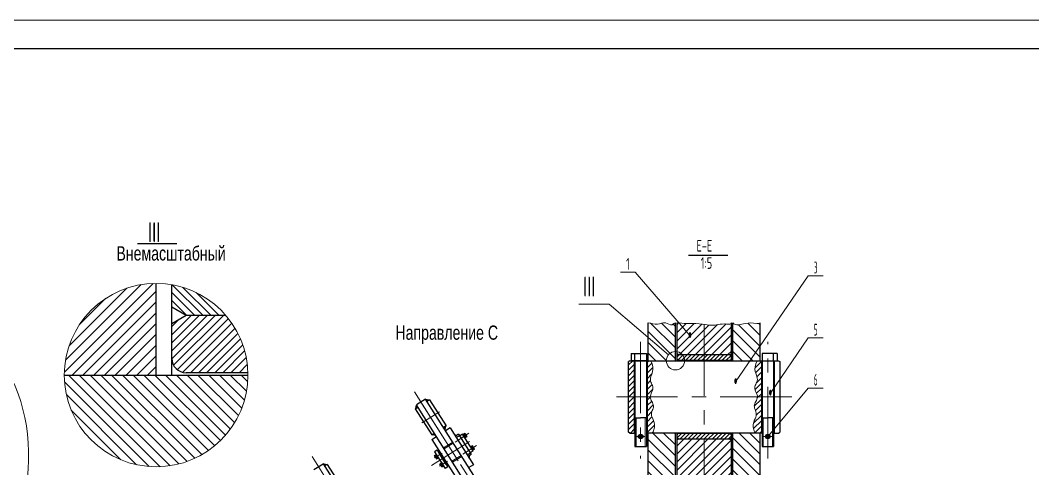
# Model space of a CAD drawing. Header units: millimetres. Extents: x 0 to 25200, y 0 to 17820.
# Drawn here: x 6157 to 16777, y 13111 to 17820 of the extents above; entities that cross this region are included whole.
import ezdxf
from ezdxf.enums import TextEntityAlignment as Align

# ---------------------------------------------------------------- set-up
doc = ezdxf.new("R2010")
doc.units = ezdxf.units.MM
doc.header["$LTSCALE"] = 600
doc.linetypes.add('F', pattern=[0.75, 0.5, -0.25])
doc.linetypes.add('G', pattern=[2, 1.25, -0.25, 0.25, -0.25])
doc.layers.get('0').update_dxf_attribs({"lineweight": 30})
for name, color, linetype, lineweight in [('01', 7, 'Continuous', 30), ('02', 1, 'Continuous', 13), ('02C', 3, 'Continuous', 13), ('04', 2, 'F', 13), ('05', 4, 'G', 13), ('08', 1, 'Continuous', 13), ('11', 3, 'Continuous', 13)]:
    doc.layers.add(name, color=color, linetype=linetype, lineweight=lineweight)
doc.styles.get("Standard").update_dxf_attribs({"font": 'isocp', "width": 0.707, "bigfont": 'intecad.shx'})
pattern_1 = [(45, (1530.2, 1328.002), (-28.28427, 28.28427), [])]

# ---------------------------------------------------------------- blocks, each defined once
blk = doc.blocks.new('*U26')
at = {"layer": '01'}
blk.add_lwpolyline([(415, 292), (25, 292)], dxfattribs=at)
at = {"layer": '02'}
blk.add_lwpolyline([(420, 297), (0, 297)], dxfattribs=at)

msp = doc.modelspace()

# ---------------------------------------------------------------- hatches: boundary and pattern name
for points in [[(10423.11, 13818.84), (10444.24, 13832.19), (10409.76, 13839.98)], [(10326.72, 13757.96), (10305.58, 13744.62), (10313.37, 13779.1)], [(10596.11, 13544.9), (10617.25, 13558.25), (10609.46, 13523.76)], [(10499.73, 13484.02), (10478.59, 13470.67), (10513.08, 13462.89)], [(10737.47, 13465.27), (10709.88, 13471.5), (10720.56, 13454.59)], [(10866.87, 13222.93), (10873.1, 13250.52), (10856.19, 13239.84)], [(9349.32, 13140.69), (9370.46, 13154.04), (9335.97, 13161.83)]]:
    msp.add_hatch(color=256).paths.add_polyline_path(points)
at = {"layer": '02'}
h = msp.add_hatch(dxfattribs=at)
h.set_pattern_fill('_USER', color=256, scale=80, angle=45, style=0, pattern_type=0)
h.set_pattern_definition([(45, (1138.254, 951.96), (-56.56854, 56.56854), [])])
h.paths.add_polyline_path([(7581.95, 15058.07, 0.41421356), (6619, 14095.12), (7581.95, 14095.12)])
h = msp.add_hatch(dxfattribs=at)
h.set_pattern_fill('_USER', color=256, scale=60, angle=135, style=0, pattern_type=0)
h.set_pattern_definition([(135, (1138.254, 951.96), (-42.4264, -42.4264), [])])
h.paths.add_polyline_path([(7746.95, 15043.82), (7746.95, 14806.72), (7896.95, 14720.12), (8314.51, 14720.12, 0.17481512)])
h = msp.add_hatch(dxfattribs=at)
h.set_pattern_fill('_USER', color=256, scale=60, angle=45, style=0, pattern_type=0)
h.set_pattern_definition([(45, (1138.254, 951.96), (-42.4264, 42.4264), [])])
h.paths.add_polyline_path([(8544.57, 14120.12, 0.1717515), (8314.51, 14720.12), (7896.95, 14720.12), (7746.95, 14633.52), (7746.95, 14270.12, 0.41421356), (7896.95, 14120.12)])
h = msp.add_hatch(dxfattribs=at)
h.set_pattern_fill('_USER', color=256, scale=80, angle=135, style=0, pattern_type=0)
h.set_pattern_definition([(135, (1530.2, 1328), (-56.56854, -56.56854), [])])
edge = h.paths.add_edge_path()
edge.add_spline(control_points=[(13917.63, 14643.11), (13914.34, 14631.44), (13839.76, 14644.87), (13772.69, 14642.28), (13656.64, 14609.44), (13632.63, 14645.12)], knot_values=[0, 0, 0, 0, 36.38351354, 156.93669296, 285.93167771, 285.93167771, 285.93167771, 285.93167771], degree=3, periodic=0)
edge.add_line((13632.63, 14645.12), (13632.63, 14245.57))
edge.add_line((13632.63, 14245.57), (13917.63, 14245.57))
edge.add_line((13917.63, 14245.57), (13917.63, 14643.11))
h.paths.add_polyline_path([(13917.63, 13485.57), (13632.63, 13485.57), (13632.63, 12555.57), (13917.63, 12555.57)])
h.paths.add_polyline_path([(13029.63, 13485.57), (12744.63, 13485.57), (12744.63, 12555.57), (13029.63, 12555.57)])
edge = h.paths.add_edge_path()
edge.add_spline(control_points=[(13029.63, 14643.11), (13015.89, 14643.11), (12986.62, 14601.81), (12920.03, 14666.42), (12837.59, 14609.71), (12777.56, 14643.11), (12744.63, 14643.11)], knot_values=[0, 0, 0, 0, 41.24223162, 113.32296235, 196.82557655, 295.59799904, 295.59799904, 295.59799904, 295.59799904], degree=3, periodic=0)
edge.add_line((12744.63, 14643.11), (12744.63, 14245.57))
edge.add_line((12744.63, 14245.57), (13029.63, 14245.57))
edge.add_line((13029.63, 14245.57), (13029.63, 14643.11))
h = msp.add_hatch(dxfattribs=at)
h.set_pattern_fill('_USER', color=256, scale=60, angle=45, style=0, pattern_type=0)
h.set_pattern_definition([(45, (1530.2, 1328), (-42.4264, 42.4264), [])])
edge = h.paths.add_edge_path()
edge.add_line((13616.13, 13414.41), (13601.13, 13423.07))
edge.add_line((13601.13, 13423.07), (13331.13, 13423.07))
edge.add_line((13331.13, 13423.07), (13331.13, 12296.58))
edge.add_spline(control_points=[(13331.13, 12296.58), (13374.1, 12304.83), (13455.25, 12360.37), (13551.33, 12268.82), (13600.96, 12307.91), (13616.13, 12307.91)], knot_values=[290.50983147, 290.50983147, 290.50983147, 290.50983147, 422.27675198, 540.45278966, 585.97950765, 585.97950765, 585.97950765, 585.97950765], degree=3, periodic=0)
edge.add_line((13616.13, 12307.91), (13616.13, 13414.41))
edge = h.paths.add_edge_path()
edge.add_line((13331.13, 13423.07), (13061.13, 13423.07))
edge.add_line((13061.13, 13423.07), (13046.13, 13414.41))
edge.add_line((13046.13, 13414.41), (13046.13, 12307.91))
edge.add_spline(control_points=[(13046.13, 12307.91), (13082.35, 12307.91), (13172.04, 12355.88), (13267.43, 12287.32), (13326.75, 12295.74), (13331.13, 12296.58)], knot_values=[0, 0, 0, 0, 108.65875806, 277.05809307, 290.50983147, 290.50983147, 290.50983147, 290.50983147], degree=3, periodic=0)
edge.add_line((13331.13, 12296.58), (13331.13, 13423.07))
edge = h.paths.add_edge_path()
edge.add_spline(control_points=[(13331.13, 14627.24), (13313.71, 14630.11), (13250.19, 14640.25), (13156.76, 14630.55), (13079.27, 14643.11), (13046.13, 14643.11)], knot_values=[0, 0, 0, 0, 51.37225804, 184.65421939, 284.08032497, 284.08032497, 284.08032497, 284.08032497], degree=3, periodic=0)
edge.add_line((13046.13, 14643.11), (13046.13, 14316.73))
edge.add_line((13046.13, 14316.73), (13061.13, 14308.07))
edge.add_line((13061.13, 14308.07), (13331.13, 14308.07))
edge.add_line((13331.13, 14308.07), (13331.13, 14627.24))
edge = h.paths.add_edge_path()
edge.add_spline(control_points=[(13616.13, 14643.11), (13616.13, 14626.64), (13507.63, 14640.65), (13437.6, 14608.99), (13358.14, 14622.78), (13331.13, 14627.24)], knot_values=[284.08032497, 284.08032497, 284.08032497, 284.08032497, 333.50962298, 493.64769158, 573.29225005, 573.29225005, 573.29225005, 573.29225005], degree=3, periodic=0)
edge.add_line((13331.13, 14627.24), (13331.13, 14308.07))
edge.add_line((13331.13, 14308.07), (13601.13, 14308.07))
edge.add_line((13601.13, 14308.07), (13616.13, 14316.73))
edge.add_line((13616.13, 14316.73), (13616.13, 14643.11))
h = msp.add_hatch(dxfattribs=at)
h.set_pattern_fill('_USER', color=256, scale=40, angle=45, style=0, pattern_type=0)
h.set_pattern_definition(pattern_1)
h.paths.add_polyline_path([(12596.88, 14245.57), (12565.51, 14245.57), (12552.38, 14245.57), (12537.38, 14236.91), (12537.38, 13865.57), (12596.88, 13865.57)])
h.paths.add_polyline_path([(12596.88, 13865.57), (12537.38, 13865.57), (12537.38, 13494.23), (12552.38, 13485.57), (12596.88, 13485.57)])
h.paths.add_polyline_path([(12784.72, 13925.1), (12789.24, 13937.12), (12792.33, 13949.1), (12793.29, 13961.01), (12791.65, 13972.86), (12787.96, 13984.75), (12783.02, 13996.78), (12777.62, 14009.08), (12772.57, 14021.76), (12768.66, 14034.94), (12766.7, 14048.74), (12767.48, 14063.26), (12771.41, 14078.68), (12777.35, 14095.37), (12783.78, 14113.74), (12789.17, 14134.22), (12791.98, 14157.22), (12790.7, 14183.16), (12783.8, 14212.47), (12769.74, 14245.57), (12731.88, 14245.57), (12731.88, 13865.57), (12765.71, 13865.57), (12766.63, 13877.03), (12769.73, 13889.01), (12774.25, 13901.03), (12779.48, 13913.07)])
h.paths.add_polyline_path([(12793.41, 13794.62), (12788.2, 13806.35), (12782.27, 13818.07), (12776.34, 13829.78), (12771.12, 13841.51), (12767.33, 13853.28), (12765.61, 13865.57), (12731.88, 13865.57), (12731.88, 13485.57), (12792.01, 13485.57), (12804.11, 13519.42), (12809.29, 13549.09), (12809.04, 13575.06), (12804.88, 13597.86), (12798.31, 13617.99), (12790.81, 13635.95), (12783.9, 13652.26), (12779.08, 13667.43), (12777.45, 13681.88), (12778.6, 13695.76), (12781.73, 13709.15), (12786.03, 13722.1), (12790.7, 13734.7), (12794.93, 13747), (12797.92, 13759.08), (12798.86, 13771.01), (12797.21, 13782.85)])
h = msp.add_hatch(dxfattribs=at)
h.set_pattern_fill('_USER', color=256, scale=30, angle=45, style=0, pattern_type=0)
h.set_pattern_definition([(45, (1530.2, 1328.002), (-21.213203, 21.213203), [])])
h.paths.add_polyline_path([(13601.13, 14248.07, 0.41421356), (13616.13, 14263.07), (13616.13, 14299.41), (13601.13, 14308.07), (13331.13, 14308.07), (13331.13, 14248.07)])
h.paths.add_polyline_path([(13331.13, 14248.07), (13331.13, 14308.07), (13061.13, 14308.07), (13046.13, 14299.41), (13046.13, 14263.07, 0.41421356), (13061.13, 14248.07)])
h.paths.add_polyline_path([(13331.13, 13423.07), (13331.13, 13483.07), (13061.13, 13483.07, 0.41421356), (13046.13, 13468.07), (13046.13, 13431.73), (13061.13, 13423.07)])
h.paths.add_polyline_path([(13331.13, 13483.07), (13331.13, 13423.07), (13601.13, 13423.07), (13616.13, 13431.73), (13616.13, 13468.07, 0.41421356), (13601.13, 13483.07)])
h = msp.add_hatch(dxfattribs=at)
h.set_pattern_fill('_USER', color=256, scale=40, angle=45, style=0, pattern_type=0)
h.set_pattern_definition(pattern_1)
h.paths.add_polyline_path([(13930.38, 14245.57), (13885.56, 14245.57), (13871.48, 14212.48), (13864.56, 14183.17), (13863.27, 14157.23), (13866.07, 14134.22), (13871.45, 14113.74), (13877.87, 14095.37), (13883.81, 14078.68), (13887.73, 14063.26), (13888.5, 14048.73), (13886.53, 14034.94), (13882.61, 14021.76), (13877.56, 14009.08), (13872.15, 13996.79), (13867.2, 13984.75), (13863.51, 13972.87), (13861.86, 13961.02), (13862.81, 13949.11), (13865.9, 13937.13), (13870.42, 13925.11), (13875.64, 13913.07), (13880.87, 13901.02), (13885.39, 13889), (13888.48, 13877.03), (13889.39, 13865.57), (13930.38, 13865.57)])
h.paths.add_polyline_path([(13930.38, 13865.57), (13889.49, 13865.57), (13887.77, 13853.28), (13883.97, 13841.5), (13878.75, 13829.77), (13872.81, 13818.07), (13866.88, 13806.36), (13861.65, 13794.63), (13857.85, 13782.86), (13856.19, 13771.02), (13857.13, 13759.09), (13860.11, 13747.01), (13864.34, 13734.7), (13869, 13722.1), (13873.29, 13709.15), (13876.41, 13695.76), (13877.56, 13681.87), (13875.93, 13667.42), (13871.09, 13652.26), (13864.17, 13635.95), (13856.67, 13617.99), (13850.08, 13597.87), (13845.91, 13575.07), (13845.65, 13549.1), (13850.82, 13519.43), (13862.9, 13485.57), (13930.38, 13485.57)])
h = msp.add_hatch(dxfattribs=at)
h.set_pattern_fill('_USER', color=256, scale=80, angle=135, style=0, pattern_type=0)
h.set_pattern_definition([(135, (1138.254, 951.96), (-56.56854, -56.56854), [])])
h.paths.add_polyline_path([(8544.9, 14095.12), (6619, 14095.12, 1)])
h = msp.add_hatch(dxfattribs=at)
h.set_pattern_fill('_USER', color=256, scale=5, angle=45, style=0, pattern_type=0)
h.set_pattern_definition([(45, (-127962.458, -49948.218), (-3.5355339, 3.5355339), [])])
h.paths.add_polyline_path([(12664.38, 13469.32), (12664.38, 13450.57), (12683.13, 13450.57, 0.41421356)])
h.paths.add_polyline_path([(12683.13, 13450.57), (12664.38, 13450.57), (12664.38, 13431.82, 0.41421356)])
h.paths.add_polyline_path([(12664.38, 13450.57), (12650.06, 13438.46, 0.2207639), (12664.38, 13431.82)])
h.paths.add_polyline_path([(12664.38, 13469.32, 0.41421356), (12645.63, 13450.57), (12664.38, 13450.57)])
h.paths.add_polyline_path([(12664.38, 13450.57), (12645.63, 13450.57, 0.17724205), (12650.06, 13438.46)])
h = msp.add_hatch(dxfattribs=at)
h.set_pattern_fill('_USER', color=256, scale=5, angle=45, style=0, pattern_type=0)
h.set_pattern_definition([(135, (154624.723, -49948.218), (3.5355339, 3.5355339), [])])
h.paths.add_polyline_path([(13997.88, 13469.32), (13997.88, 13450.57), (13979.13, 13450.57, -0.41421356)])
h.paths.add_polyline_path([(13979.13, 13450.57), (13997.88, 13450.57), (13997.88, 13431.82, -0.41421356)])
h.paths.add_polyline_path([(13997.88, 13450.57), (14012.2, 13438.46, -0.2207639), (13997.88, 13431.82)])
h.paths.add_polyline_path([(13997.88, 13469.32, -0.41421356), (14016.63, 13450.57), (13997.88, 13450.57)])
h.paths.add_polyline_path([(13997.88, 13450.57), (14016.63, 13450.57, -0.17724205), (14012.2, 13438.46)])

# ---------------------------------------------------------------- linework, layer by layer
for p, q in [((7386.83, 15476.72), (7798.05, 15476.72)), ((13167.91, 15354.11), (13579.14, 15354.11)), ((7581.95, 14095.12), (7581.95, 15058.07)), ((7746.95, 14095.12), (7746.95, 15043.82)), ((8314.51, 14720.12), (7896.95, 14720.12)), ((12744.63, 14245.57), (12744.63, 14643.11)), ((13029.63, 14245.57), (13029.63, 14643.11)), ((13046.13, 14245.57), (13046.13, 14643.11)), ((13616.13, 14245.57), (13616.13, 14643.11)), ((13632.63, 14245.57), (13632.63, 14645.12)), ((13917.63, 14245.57), (13917.63, 14643.11)), ((12552.38, 14245.57), (14109.88, 14245.57)), ((13601.13, 14308.07), (13061.13, 14308.07)), ((13601.13, 14248.07), (13061.13, 14248.07)), ((6619, 14095.12), (8544.9, 14095.12)), ((8544.57, 14120.12), (7896.95, 14120.12)), ((10408.15, 13842.51), (10311.77, 13781.64)), ((11569.44, 12003.72), (10408.15, 13842.51)), ((10444.24, 13832.19), (10409.76, 13839.98)), ((10450.16, 13835.93), (10423.11, 13818.84)), ((10450.16, 13835.93), (10623.17, 13561.98)), ((10299.66, 13740.88), (10326.72, 13757.96)), ((10299.66, 13740.88), (10472.67, 13466.94)), ((10305.58, 13744.62), (10313.37, 13779.1)), ((11391.89, 12071.36), (10311.77, 13781.64)), ((10623.17, 13561.98), (10596.11, 13544.9)), ((10617.25, 13558.25), (10609.46, 13523.76)), ((10666.36, 13540.41), (10618.17, 13509.98)), ((10666.36, 13540.41), (10910.39, 13154.02)), ((10472.67, 13466.94), (10499.73, 13484.02)), ((10473.59, 13418.67), (10521.78, 13449.1)), ((10473.59, 13418.67), (10717.61, 13032.27)), ((10478.59, 13470.67), (10513.08, 13462.89)), ((10709.88, 13471.5), (10737.47, 13465.27)), ((10752.69, 13474.89), (10720.56, 13454.59)), ((10762.83, 13458.82), (10730.7, 13438.53)), ((10752.69, 13474.89), (10888.32, 13260.13)), ((10797.1, 13475.73), (10764.97, 13455.44)), ((10908.16, 13299.87), (10797.1, 13475.73)), ((12552.38, 13485.57), (12604.38, 13485.57)), ((13937.88, 13485.57), (12724.38, 13485.57)), ((12744.63, 12555.57), (12744.63, 13485.57)), ((13029.63, 12555.57), (13029.63, 13485.57)), ((13046.13, 12307.91), (13046.13, 13485.57)), ((13601.13, 13483.07), (13061.13, 13483.07)), ((13601.13, 13423.07), (13061.13, 13423.07)), ((13616.13, 12307.91), (13616.13, 13485.57)), ((13632.63, 12555.57), (13632.63, 13485.57)), ((13917.63, 12555.57), (13917.63, 13485.57)), ((14057.88, 13485.57), (14109.88, 13485.57)), ((10529.39, 13307.84), (10502.33, 13290.75)), ((10502.33, 13290.75), (10614.46, 13113.2)), ((10529.39, 13307.84), (10641.52, 13130.28)), ((10555.02, 13289.73), (10547.41, 13284.92)), ((10547.41, 13284.92), (10628.57, 13156.41)), ((10878.17, 13276.19), (10846.04, 13255.9)), ((10908.16, 13299.87), (10876.04, 13279.58)), ((10888.32, 13260.13), (10856.19, 13239.84)), ((10866.87, 13222.93), (10873.1, 13250.52)), ((9237.98, 13103.49), (9334.37, 13164.36)), ((9334.37, 13164.36), (9998.42, 12112.9)), ((9370.46, 13154.04), (9335.97, 13161.83)), ((9376.38, 13157.78), (9349.32, 13140.69)), ((9376.38, 13157.78), (9549.38, 12883.83)), ((10641.52, 13130.28), (10614.46, 13113.2)), ((10636.18, 13161.21), (10628.57, 13156.41)), ((10910.39, 13154.02), (10862.19, 13123.58))]:
    msp.add_line(p, q)
for centre, radius in [((12664.38, 13450.57), 23.75), ((12664.38, 13450.57), 18.75), ((13997.88, 13450.57), 23.75), ((13997.88, 13450.57), 18.75)]:
    msp.add_circle(centre, radius)
for centre, radius, start, end in [((7896.95, 14270.12), 150, 180, 270), ((13061.13, 14263.07), 15, 180, 270), ((13601.13, 14263.07), 15, 270, 0), ((13061.13, 13468.07), 15, 90, 180), ((13601.13, 13468.07), 15, 0, 90)]:
    msp.add_arc(centre, radius, start, end)
at = {"layer": '01'}
for p, q in [((7896.95, 14720.12), (7746.95, 14806.72)), ((7896.95, 14720.12), (7746.95, 14633.52)), ((12552.38, 14245.57), (12537.38, 14236.91)), ((12537.38, 13494.23), (12537.38, 14236.91)), ((12565.51, 14320.57), (12724.38, 14320.57)), ((12565.51, 14320.57), (12565.51, 14245.57)), ((12724.38, 14245.57), (12565.51, 14245.57)), ((12596.88, 14245.57), (12596.88, 13485.57)), ((12604.38, 14245.57), (12604.38, 14320.57)), ((12604.38, 14245.57), (12604.38, 13345.57)), ((12724.38, 14320.57), (12724.38, 13345.57)), ((12731.88, 14245.57), (12731.88, 13485.57)), ((13061.13, 14308.07), (13046.13, 14316.73)), ((13061.13, 14308.07), (13046.13, 14299.41)), ((13601.13, 14308.07), (13616.13, 14316.73)), ((13601.13, 14308.07), (13616.13, 14299.41)), ((13930.38, 14245.57), (13930.38, 13485.57)), ((13937.88, 14320.57), (13937.88, 13345.57)), ((14096.76, 14320.57), (13937.88, 14320.57)), ((14057.88, 14245.57), (14057.88, 14320.57)), ((14057.88, 14245.57), (14057.88, 13345.57)), ((14065.38, 14245.57), (14065.38, 13485.57)), ((14096.76, 14320.57), (14096.76, 14245.57)), ((14109.88, 14245.57), (14124.88, 14236.91)), ((14124.88, 14236.91), (14124.88, 13494.23)), ((12604.38, 13645.57), (12664.38, 13645.57)), ((12724.38, 13645.57), (12664.38, 13645.57)), ((13937.88, 13645.57), (13997.88, 13645.57)), ((14057.88, 13645.57), (13997.88, 13645.57)), ((12552.38, 13485.57), (12537.38, 13494.23)), ((14109.88, 13485.57), (14124.88, 13494.23)), ((10807.38, 13470.69), (10802.3, 13467.49)), ((10819.13, 13480.17), (10806.45, 13472.16)), ((10827.8, 13438.36), (10806.45, 13472.16)), ((10817.12, 13455.26), (10810.2, 13454.99)), ((10823.4, 13473.42), (10810.71, 13465.41)), ((10812.05, 13452.06), (10818.97, 13452.33)), ((10819.13, 13480.17), (10840.48, 13446.37)), ((10826.87, 13439.83), (10821.79, 13436.63)), ((10836.21, 13453.12), (10823.53, 13445.11)), ((10840.48, 13446.37), (10827.8, 13438.36)), ((13061.13, 13423.07), (13046.13, 13431.73)), ((13061.13, 13423.07), (13046.13, 13414.41)), ((13601.13, 13423.07), (13616.13, 13431.73)), ((13601.13, 13423.07), (13616.13, 13414.41)), ((10547.41, 13284.92), (10545.8, 13281.86)), ((10625.11, 13156.27), (10545.8, 13281.86)), ((10888.54, 13342.17), (10883.47, 13338.97)), ((10900.29, 13351.66), (10887.61, 13343.65)), ((10887.61, 13343.65), (10908.96, 13309.84)), ((10904.56, 13344.9), (10891.88, 13336.89)), ((10893.21, 13323.54), (10896.44, 13329.67)), ((10898.29, 13326.74), (10895.06, 13320.61)), ((10921.64, 13317.85), (10900.29, 13351.66)), ((10908.03, 13311.31), (10902.96, 13308.11)), ((10917.38, 13324.61), (10904.69, 13316.6)), ((10921.64, 13317.85), (10908.96, 13309.84)), ((12604.38, 13345.57), (12724.38, 13345.57)), ((13937.88, 13345.57), (14057.88, 13345.57)), ((10501.92, 13250.01), (10514.6, 13258.02)), ((10512.48, 13233.29), (10501.92, 13250.01)), ((10518.75, 13251.45), (10506.07, 13243.44)), ((10512.48, 13233.29), (10523.04, 13216.58)), ((10514.6, 13258.02), (10535.71, 13224.61)), ((10514.62, 13258), (10520.62, 13261.79)), ((10531.57, 13231.16), (10518.89, 13223.15)), ((10531.16, 13245.1), (10522.97, 13244.77)), ((10523.04, 13216.58), (10535.72, 13224.58)), ((10525.16, 13241.3), (10533.35, 13241.63)), ((10535.71, 13224.61), (10541.71, 13228.4)), ((10556.38, 13163.77), (10569.07, 13171.78)), ((10569.07, 13171.78), (10579.63, 13155.06)), ((10569.08, 13171.76), (10575.08, 13175.55)), ((10579.63, 13155.06), (10569.08, 13171.76)), ((10575.08, 13175.55), (10585.63, 13158.85)), ((10566.94, 13147.05), (10556.38, 13163.77)), ((10573.22, 13165.21), (10560.54, 13157.2)), ((10566.94, 13147.05), (10577.5, 13130.33)), ((10586.03, 13144.92), (10573.35, 13136.91)), ((10585.63, 13158.85), (10577.44, 13158.53)), ((10577.5, 13130.33), (10590.19, 13138.34)), ((10579.63, 13155.06), (10587.82, 13155.39)), ((10590.19, 13138.34), (10579.63, 13155.06)), ((10579.63, 13155.06), (10590.17, 13138.36)), ((10596.18, 13142.16), (10585.63, 13158.85)), ((10590.17, 13138.36), (10596.18, 13142.16)), ((10628.57, 13156.41), (10625.11, 13156.27))]:
    msp.add_line(p, q, dxfattribs=at)
for centre in [(10518.82, 13237.3), (10573.29, 13151.06)]:
    msp.add_circle(centre, 1.5, dxfattribs=at)
at = {"layer": '02'}
for p, q in [((12607.36, 15174.61), (12452.36, 15174.61)), ((13180.3, 14509.36), (12607.36, 15174.61)), ((13660.41, 14024.78), (14422.76, 15137.2)), ((14577.76, 15137.2), (14422.76, 15137.2)), ((14024.84, 13903.98), (14422.76, 14484.62)), ((14577.76, 14484.62), (14422.76, 14484.62)), ((14006.64, 13456.98), (14422.76, 13959.14)), ((14577.76, 13959.14), (14422.76, 13959.14)), ((12616.38, 13345.57), (12616.38, 13645.57)), ((12712.38, 13345.57), (12712.38, 13645.57)), ((13949.88, 13345.57), (13949.88, 13645.57)), ((14045.88, 13345.57), (14045.88, 13645.57))]:
    msp.add_line(p, q, dxfattribs=at)
for points in [[(12769.74, 14245.57), (12783.8, 14212.47), (12790.7, 14183.16), (12791.98, 14157.22), (12789.17, 14134.22), (12783.78, 14113.74), (12777.35, 14095.37), (12771.41, 14078.68), (12767.48, 14063.26), (12766.7, 14048.74), (12768.66, 14034.94), (12772.57, 14021.76), (12777.62, 14009.08), (12783.02, 13996.78), (12787.96, 13984.75), (12791.65, 13972.86), (12793.29, 13961.01), (12792.33, 13949.1), (12789.24, 13937.12), (12784.72, 13925.1), (12779.48, 13913.07), (12774.25, 13901.03), (12769.73, 13889.01), (12766.63, 13877.03), (12765.68, 13865.12), (12767.33, 13853.28), (12771.12, 13841.51), (12776.34, 13829.78), (12782.27, 13818.07), (12788.2, 13806.35), (12793.41, 13794.62), (12797.21, 13782.85), (12798.86, 13771.01), (12797.92, 13759.08), (12794.93, 13747), (12790.7, 13734.7), (12786.03, 13722.1), (12781.73, 13709.15), (12778.6, 13695.76), (12777.45, 13681.88), (12779.08, 13667.43), (12783.9, 13652.26), (12790.81, 13635.95), (12798.31, 13617.99), (12804.88, 13597.86), (12809.04, 13575.06), (12809.29, 13549.09), (12804.11, 13519.42), (12792.01, 13485.57)], [(13862.9, 13485.57), (13850.82, 13519.43), (13845.65, 13549.1), (13845.91, 13575.07), (13850.08, 13597.87), (13856.67, 13617.99), (13864.17, 13635.95), (13871.09, 13652.26), (13875.93, 13667.42), (13877.56, 13681.87), (13876.41, 13695.76), (13873.29, 13709.15), (13869, 13722.1), (13864.34, 13734.7), (13860.11, 13747.01), (13857.13, 13759.09), (13856.19, 13771.02), (13857.85, 13782.86), (13861.65, 13794.63), (13866.88, 13806.36), (13872.81, 13818.07), (13878.75, 13829.77), (13883.97, 13841.5), (13887.77, 13853.28), (13889.43, 13865.11), (13888.48, 13877.03), (13885.39, 13889), (13880.87, 13901.02), (13875.64, 13913.07), (13870.42, 13925.11), (13865.9, 13937.13), (13862.81, 13949.11), (13861.86, 13961.02), (13863.51, 13972.87), (13867.2, 13984.75), (13872.15, 13996.79), (13877.56, 14009.08), (13882.61, 14021.76), (13886.53, 14034.94), (13888.5, 14048.73), (13887.73, 14063.26), (13883.81, 14078.68), (13877.87, 14095.37), (13871.45, 14113.74), (13866.07, 14134.22), (13863.27, 14157.23), (13864.56, 14183.17), (13871.48, 14212.48), (13885.56, 14245.57)]]:
    msp.add_lwpolyline(points, dxfattribs=at)
at = {"layer": '02C'}
for centre, radius in [((7581.95, 14095.12), 962.95), ((13029.63, 14245.57), 96.29)]:
    msp.add_circle(centre, radius, dxfattribs=at)
msp.add_ellipse((4484.54, 12948.84), major_axis=(1024.25, 1719.58), ratio=0.83242615, dxfattribs=at)
for points, start_tangent, end_tangent in [([(12744.63, 14643.11), (12842.34, 14628.65), (12924.37, 14644.27), (12993.38, 14623.45), (13029.63, 14643.11)], (1, 0), (1, 0)), ([(13046.13, 14643.11), (13145.31, 14636.12), (13278.58, 14634.48), (13408.57, 14618.04), (13568.16, 14631.19), (13616.13, 14643.11)], (1, 0), (0, 1)), ([(13632.63, 14645.12), (13761.25, 14635.22), (13881.79, 14636.87), (13917.63, 14643.11)], (0.55823951, -0.82967985), (0.2716921, 0.96238423))]:
    msp.add_spline(points, degree=3, dxfattribs=dict(at, start_tangent=start_tangent, end_tangent=end_tangent))
at = {"layer": '04'}
for p, q in [((10692.92, 13391.61), (10596.54, 13330.73)), ((10699.33, 13381.46), (10602.94, 13320.59)), ((10781.03, 13252.1), (10684.64, 13191.23)), ((10787.44, 13241.95), (10691.05, 13181.08))]:
    msp.add_line(p, q, dxfattribs=at)
at = {"layer": '05'}
for p, q in [((13331.13, 14627.24), (13331.13, 12296.58)), ((12664.38, 14445.57), (12664.38, 13220.57)), ((13997.88, 13220.57), (13997.88, 14445.57)), ((10293.21, 13917.76), (11207.27, 12470.44)), ((10349.28, 13828.99), (13335.88, 9099.98)), ((14249.88, 13865.57), (12412.38, 13865.57)), ((10553.58, 13709.63), (10369.26, 13593.23)), ((10870.67, 13399.19), (10469.6, 13145.9)), ((10862.59, 13483.98), (10717.62, 13392.42)), ((12705.93, 13450.57), (12622.83, 13450.57)), ((13956.33, 13450.57), (14039.43, 13450.57)), ((10501.28, 13226.22), (10581.02, 13276.58)), ((10943.76, 13355.46), (10798.79, 13263.9)), ((9219.43, 13239.61), (12262.09, 8421.83)), ((10514.76, 13243.73), (10522.44, 13231.56)), ((10553.46, 13138.54), (10638.51, 13192.25)), ((10577.35, 13144.63), (10569.66, 13156.8))]:
    msp.add_line(p, q, dxfattribs=at)
at = {"layer": '08'}
for p, q in [((12334.38, 14840.13), (12014.42, 14840.13)), ((12956.45, 14308.15), (12334.38, 14840.13))]:
    msp.add_line(p, q, dxfattribs=at)

# ---------------------------------------------------------------- block references
at = {"xscale": 60, "yscale": 60, "zscale": 60}
msp.add_blockref('*U26', (0, 0), dxfattribs=at)

# ---------------------------------------------------------------- texts
at = {"attachment_point": 1}
for s, insert, char_height in [('{\\C3;III}', (7497.15, 15699.96), 210), ('{\\fArial|b0|i0|c204|p34;\\C3;Внемасштабный}', (7165.51, 15447.71), 150), ('{\\C3;III}', (12060.28, 15129.58), 210)]:
    msp.add_mtext(s, dxfattribs=dict(at, insert=insert, char_height=char_height))
at = {"insert": (10092.03, 14615.82), "char_height": 150, "width": 1093.5648, "attachment_point": 1}
msp.add_mtext('{\\fArial|b0|i0|c204|p34;\\C3;Направление С}', dxfattribs=at)
at = {"layer": '02', "width": 0.605172}
for p, p2 in [((13166.95, 14484.36), (13196.95, 14484.36)), ((13645.41, 13999.78), (13675.41, 13999.78)), ((14009.36, 13878.84), (14039.36, 13878.84))]:
    msp.add_text('\\M+5A1F1', height=50, dxfattribs=at).set_placement(p, p2, align=Align.FIT)
at = {"layer": '11', "width": 0.707}
for s, p in [('E-E', (13250.26, 15354.78)), ('1:5', (13294.08, 15172.91))]:
    msp.add_text(s, height=122.5, dxfattribs=at).set_placement(p, align=Align.BOTTOM_LEFT)
at = {"layer": '11'}
for s, width, p, p2 in [('1', 0.891671, (12510.56, 15199.61), (12549.17, 15199.61)), ('3', 0.527686, (14480.95, 15162.2), (14519.57, 15162.2)), ('5', 0.527686, (14480.95, 14509.62), (14519.57, 14509.62)), ('6', 0.520483, (14480.95, 13984.14), (14519.57, 13984.14))]:
    msp.add_text(s, height=123.74, dxfattribs=dict(at, width=width)).set_placement(p, p2, align=Align.FIT)

doc.saveas('drawing.dxf')
